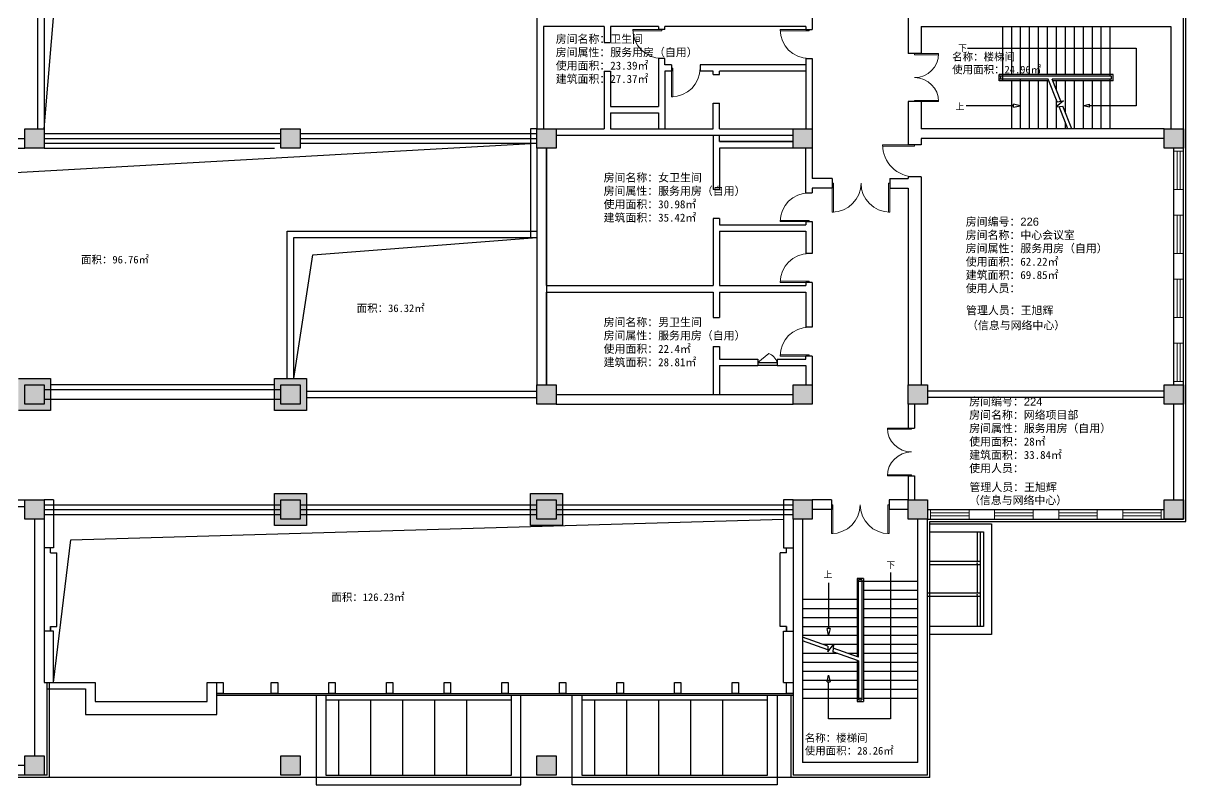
# Model space of a CAD drawing. Header units: millimetres. Extents: x -1373492 to -1246082, y 965766 to 1020355.
# Drawn here: x -1287547 to -1251227, y 972499 to 996299 of the extents above; entities that cross this region are included whole.
import ezdxf

# ---------------------------------------------------------------- set-up
doc = ezdxf.new("R2010")
doc.units = ezdxf.units.MM
doc.header["$LTSCALE"] = 1000
doc.linetypes.add('CONTINOUS', pattern=[0])
for name, color, linetype in [('填充', 7, 'Continuous'), ('墙体', 30, 'Continuous'), ('柱子', 5, 'Continuous'), ('管理人员', 2, 'Continuous')]:
    doc.layers.add(name, color=color, linetype=linetype)
for name, color, linetype, lineweight in [('墙线', 30, 'Continuous', 30), ('文字', 7, 'Continuous', 30), ('窗户', 131, 'Continuous', 15), ('门线', 154, 'CONTINOUS', 15)]:
    doc.layers.add(name, color=color, linetype=linetype, lineweight=lineweight)
doc.styles.get("Standard").update_dxf_attribs({"font": 'arial.ttf'})

msp = doc.modelspace()

# ---------------------------------------------------------------- hatches: boundary and pattern name
at = {"layer": '填充'}
h = msp.add_hatch(color=256, dxfattribs=at)
h.dxf.hatch_style = 1
h.paths.add_polyline_path([(-1286897, 992999), (-1287497, 992999), (-1287497, 992399), (-1286897, 992399)])
h = msp.add_hatch(color=256, dxfattribs=at)
h.dxf.hatch_style = 1
h.paths.add_polyline_path([(-1278897, 992999), (-1279497, 992999), (-1279497, 992399), (-1278897, 992399)])
h = msp.add_hatch(color=256, dxfattribs=at)
h.dxf.hatch_style = 1
h.paths.add_polyline_path([(-1270897, 992999), (-1271497, 992999), (-1271497, 992399), (-1270897, 992399)])
h = msp.add_hatch(color=256, dxfattribs=at)
h.dxf.hatch_style = 1
h.paths.add_polyline_path([(-1262897, 992999), (-1263497, 992999), (-1263497, 992399), (-1262897, 992399)])
h = msp.add_hatch(color=256, dxfattribs=at)
h.dxf.hatch_style = 1
h.paths.add_polyline_path([(-1251297, 992999), (-1251897, 992999), (-1251897, 992399), (-1251297, 992399)])
h = msp.add_hatch(color=256, dxfattribs=at)
h.dxf.hatch_style = 1
h.paths.add_polyline_path([(-1286697, 985199), (-1287697, 985199), (-1287697, 984199), (-1286697, 984199)])
h.paths.add_polyline_path([(-1286897, 984399), (-1287497, 984399), (-1287497, 984999), (-1286897, 984999)], flags=16)
h = msp.add_hatch(color=256, dxfattribs=at)
h.dxf.hatch_style = 1
h.paths.add_polyline_path([(-1286897, 984999), (-1287497, 984999), (-1287497, 984399), (-1286897, 984399)])
h = msp.add_hatch(color=256, dxfattribs=at)
h.dxf.hatch_style = 1
h.paths.add_polyline_path([(-1278697, 985199), (-1279697, 985199), (-1279697, 984199), (-1278697, 984199)])
h.paths.add_polyline_path([(-1278897, 984999), (-1278897, 984399), (-1279497, 984399), (-1279497, 984999)], flags=16)
h = msp.add_hatch(color=256, dxfattribs=at)
h.dxf.hatch_style = 1
h.paths.add_polyline_path([(-1278897, 984999), (-1279497, 984999), (-1279497, 984399), (-1278897, 984399)])
h = msp.add_hatch(color=256, dxfattribs=at)
h.dxf.hatch_style = 1
h.paths.add_polyline_path([(-1270897, 984999), (-1271497, 984999), (-1271497, 984399), (-1270897, 984399)])
h = msp.add_hatch(color=256, dxfattribs=at)
h.dxf.hatch_style = 1
h.paths.add_polyline_path([(-1262897, 984999), (-1263497, 984999), (-1263497, 984399), (-1262897, 984399)])
h = msp.add_hatch(color=256, dxfattribs=at)
h.dxf.hatch_style = 1
h.paths.add_polyline_path([(-1259297, 984999), (-1259897, 984999), (-1259897, 984399), (-1259297, 984399)])
h = msp.add_hatch(color=256, dxfattribs=at)
h.dxf.hatch_style = 1
h.paths.add_polyline_path([(-1251297, 984999), (-1251897, 984999), (-1251897, 984399), (-1251297, 984399)])
h = msp.add_hatch(color=256, dxfattribs=at)
h.dxf.hatch_style = 1
h.paths.add_polyline_path([(-1286897, 981399), (-1287497, 981399), (-1287497, 980799), (-1286897, 980799)])
h = msp.add_hatch(color=256, dxfattribs=at)
h.dxf.hatch_style = 1
h.paths.add_polyline_path([(-1278697, 981599), (-1279697, 981599), (-1279697, 980599), (-1278697, 980599)])
h.paths.add_polyline_path([(-1278897, 981399), (-1278897, 980799), (-1279497, 980799), (-1279497, 981399)], flags=16)
h = msp.add_hatch(color=256, dxfattribs=at)
h.dxf.hatch_style = 1
h.paths.add_polyline_path([(-1278897, 981399), (-1279497, 981399), (-1279497, 980799), (-1278897, 980799)])
h = msp.add_hatch(color=256, dxfattribs=at)
h.dxf.hatch_style = 1
h.paths.add_polyline_path([(-1270697, 981599), (-1271697, 981599), (-1271697, 980599), (-1270697, 980599)])
h.paths.add_polyline_path([(-1270897, 981399), (-1270897, 980799), (-1271497, 980799), (-1271497, 981399)], flags=16)
h = msp.add_hatch(color=256, dxfattribs=at)
h.dxf.hatch_style = 1
h.paths.add_polyline_path([(-1270897, 981399), (-1271497, 981399), (-1271497, 980799), (-1270897, 980799)])
h = msp.add_hatch(color=256, dxfattribs=at)
h.dxf.hatch_style = 1
h.paths.add_polyline_path([(-1262897, 981399), (-1263497, 981399), (-1263497, 980799), (-1262897, 980799)])
h = msp.add_hatch(color=256, dxfattribs=at)
h.dxf.hatch_style = 1
h.paths.add_polyline_path([(-1259297, 981399), (-1259897, 981399), (-1259897, 980799), (-1259297, 980799)])
h = msp.add_hatch(color=256, dxfattribs=at)
h.dxf.hatch_style = 1
h.paths.add_polyline_path([(-1251297, 981399), (-1251897, 981399), (-1251897, 980799), (-1251297, 980799)])
h = msp.add_hatch(color=256, dxfattribs=at)
h.dxf.hatch_style = 1
h.paths.add_polyline_path([(-1286897, 973399), (-1287497, 973399), (-1287497, 972799), (-1286897, 972799)])
h = msp.add_hatch(color=256, dxfattribs=at)
h.dxf.hatch_style = 1
h.paths.add_polyline_path([(-1278897, 973399), (-1279497, 973399), (-1279497, 972799), (-1278897, 972799)])
h = msp.add_hatch(color=256, dxfattribs=at)
h.dxf.hatch_style = 1
h.paths.add_polyline_path([(-1270897, 973399), (-1271497, 973399), (-1271497, 972799), (-1270897, 972799)])

# ---------------------------------------------------------------- linework, layer by layer
at = {"layer": '墙体'}
for p in [(-1257747, 979422), (-1257747, 978436)]:
    msp.add_point(p, dxfattribs=at)
at = {"layer": '墙线'}
for p, q in [((-1251227, 980729), (-1251227, 1012669)), ((-1251297, 980799), (-1251297, 1012599)), ((-1287097, 1008399), (-1287097, 992999)), ((-1286897, 1008399), (-1286897, 992999)), ((-1286897, 992999), (-1285700, 1007303)), ((-1271497, 1000399), (-1271497, 992999)), ((-1259897, 996699), (-1259897, 995349)), ((-1262897, 996599), (-1262897, 996099)), ((-1271297, 996199), (-1271297, 992999)), ((-1269397, 996199), (-1271297, 996199)), ((-1269397, 996199), (-1269397, 995699)), ((-1269197, 996199), (-1269197, 995699)), ((-1267697, 996199), (-1269197, 996199)), ((-1267697, 996199), (-1267697, 996099)), ((-1267497, 996099), (-1267697, 996099)), ((-1263097, 996199), (-1267497, 996199)), ((-1267497, 996099), (-1267497, 996199)), ((-1263097, 996199), (-1263097, 996099)), ((-1263097, 996099), (-1262897, 996099)), ((-1259497, 996199), (-1251697, 996199)), ((-1259497, 996199), (-1259497, 995349)), ((-1256956, 996199), (-1256956, 994499)), ((-1256676, 996199), (-1256676, 994699)), ((-1256396, 996199), (-1256396, 994699)), ((-1256396, 996199), (-1256396, 994699)), ((-1256116, 996199), (-1256116, 994699)), ((-1255836, 996199), (-1255836, 994699)), ((-1255556, 996199), (-1255556, 994699)), ((-1255556, 996199), (-1255556, 994699)), ((-1255276, 996199), (-1255276, 994699)), ((-1254996, 996199), (-1254996, 994699)), ((-1254716, 996199), (-1254716, 994699)), ((-1254716, 996199), (-1254716, 994699)), ((-1254436, 996199), (-1254436, 994699)), ((-1254156, 996199), (-1254156, 994699)), ((-1253876, 996199), (-1253876, 994699)), ((-1253596, 996199), (-1253596, 994649)), ((-1251697, 996199), (-1251697, 992999)), ((-1269397, 995699), (-1269197, 995699)), ((-1267497, 995199), (-1267697, 995199)), ((-1267697, 995199), (-1267697, 993699)), ((-1267497, 994999), (-1267497, 995199)), ((-1263097, 995199), (-1262897, 995199)), ((-1263097, 995199), (-1263097, 992999)), ((-1262897, 995199), (-1262897, 992999)), ((-1259497, 995349), (-1259897, 995349)), ((-1258046, 995524), (-1252772, 995524)), ((-1252772, 995524), (-1252772, 993721)), ((-1267297, 994999), (-1267497, 994999)), ((-1267297, 994999), (-1267297, 994799)), ((-1263097, 994999), (-1266397, 994999)), ((-1266397, 994999), (-1266397, 994799)), ((-1269397, 994799), (-1269197, 994799)), ((-1269397, 994799), (-1269397, 992999)), ((-1269197, 994799), (-1269197, 993699)), ((-1267497, 994799), (-1267497, 992999)), ((-1267297, 994799), (-1267497, 994799)), ((-1265997, 994799), (-1266397, 994799)), ((-1265997, 994699), (-1265997, 994799)), ((-1265997, 994699), (-1265797, 994699)), ((-1263097, 994799), (-1265797, 994799)), ((-1265797, 994699), (-1265797, 994799)), ((-1253496, 994699), (-1257056, 994699)), ((-1257056, 994499), (-1257056, 994699)), ((-1253546, 994649), (-1257056, 994649)), ((-1256956, 994549), (-1257056, 994549)), ((-1255526, 994549), (-1257056, 994549)), ((-1255506, 994499), (-1257056, 994499)), ((-1257006, 994549), (-1257006, 994649)), ((-1256676, 994499), (-1256676, 992999)), ((-1256396, 994549), (-1256396, 992999)), ((-1256396, 994499), (-1256396, 992999)), ((-1256116, 994499), (-1256116, 992999)), ((-1255836, 994499), (-1255836, 992999)), ((-1255556, 994499), (-1255556, 992999)), ((-1255556, 994499), (-1255556, 992999)), ((-1255245, 993845), (-1255526, 994549)), ((-1253546, 994549), (-1255402, 994549)), ((-1255127, 993862), (-1255402, 994549)), ((-1253496, 994499), (-1255382, 994499)), ((-1255276, 994499), (-1255276, 994235)), ((-1254996, 994499), (-1254996, 993535)), ((-1254716, 994499), (-1254716, 992999)), ((-1254716, 994499), (-1254716, 992999)), ((-1254436, 994499), (-1254436, 992999)), ((-1254156, 994499), (-1254156, 992999)), ((-1253876, 994499), (-1253876, 992999)), ((-1253596, 994549), (-1253596, 992999)), ((-1253546, 994549), (-1253546, 994649)), ((-1253496, 994499), (-1253496, 994699)), ((-1265997, 992999), (-1265997, 993799)), ((-1265997, 993799), (-1265797, 993799)), ((-1265797, 992999), (-1265797, 993799)), ((-1259497, 993849), (-1259897, 993849)), ((-1259897, 993849), (-1259897, 992499)), ((-1259497, 993849), (-1259497, 992999)), ((-1256612, 993721), (-1258089, 993721)), ((-1256612, 993671), (-1256612, 993771)), ((-1256404, 993721), (-1256612, 993771)), ((-1256612, 993671), (-1256404, 993721)), ((-1255276, 993924), (-1255276, 992999)), ((-1255046, 993873), (-1255276, 993687)), ((-1255245, 993845), (-1255046, 993873)), ((-1254437, 993721), (-1254229, 993771)), ((-1254229, 993671), (-1254437, 993721)), ((-1254229, 993721), (-1254229, 993771)), ((-1254229, 993671), (-1254229, 993771)), ((-1252772, 993721), (-1254229, 993721)), ((-1269197, 993699), (-1267697, 993699)), ((-1269197, 993499), (-1267697, 993499)), ((-1269197, 993499), (-1269197, 992999)), ((-1267697, 993499), (-1267697, 992999)), ((-1255276, 993687), (-1255065, 993708)), ((-1254906, 992999), (-1255185, 993696)), ((-1254782, 992999), (-1255065, 993708)), ((-1271497, 992999), (-1271697, 992999)), ((-1271697, 992999), (-1271697, 989599)), ((-1270897, 992999), (-1269397, 992999)), ((-1269197, 992999), (-1265997, 992999)), ((-1265797, 992999), (-1263497, 992999)), ((-1251897, 992999), (-1259497, 992999)), ((-1254996, 993223), (-1254996, 992999)), ((-1290447, 992699), (-1287497, 992699)), ((-1286897, 992849), (-1279497, 992849)), ((-1286897, 992699), (-1279497, 992699)), ((-1278897, 992849), (-1271497, 992849)), ((-1278897, 992699), (-1271497, 992699)), ((-1270897, 992799), (-1263497, 992799)), ((-1265997, 992799), (-1265997, 991099)), ((-1265797, 992599), (-1265797, 992799)), ((-1265797, 992799), (-1263497, 992799)), ((-1265797, 992599), (-1265797, 992799)), ((-1251897, 992699), (-1259497, 992699)), ((-1259497, 992699), (-1259497, 992499)), ((-1290447, 992399), (-1287497, 992399)), ((-1288804, 991583), (-1271497, 992549)), ((-1286897, 992549), (-1279497, 992549)), ((-1286897, 992399), (-1279697, 992399)), ((-1278897, 992549), (-1271497, 992549)), ((-1271497, 992399), (-1271497, 984999)), ((-1271197, 992399), (-1271197, 984999)), ((-1271197, 988099), (-1271197, 992399)), ((-1263497, 992599), (-1265797, 992599)), ((-1265797, 992599), (-1263497, 992599)), ((-1263497, 992399), (-1265797, 992399)), ((-1265797, 992399), (-1265797, 991099)), ((-1263097, 990999), (-1263097, 992399)), ((-1262897, 992399), (-1262897, 991449)), ((-1259497, 992499), (-1259897, 992499)), ((-1251597, 984999), (-1251597, 992399)), ((-1262272, 991449), (-1262897, 991449)), ((-1262272, 991449), (-1262272, 991149)), ((-1260472, 991449), (-1260472, 991149)), ((-1260472, 991449), (-1259897, 991449)), ((-1259497, 991499), (-1259897, 991499)), ((-1259897, 991499), (-1259897, 991449)), ((-1259497, 991499), (-1259497, 984999)), ((-1265797, 991099), (-1265997, 991099)), ((-1263097, 990999), (-1262897, 990999)), ((-1262272, 991149), (-1262897, 991149)), ((-1262897, 991149), (-1262897, 990999)), ((-1260472, 991149), (-1259897, 991149)), ((-1259897, 991149), (-1259897, 984999)), ((-1265997, 990199), (-1265997, 988099)), ((-1265797, 990199), (-1265997, 990199)), ((-1265797, 990199), (-1265797, 989999)), ((-1263097, 990099), (-1262897, 990099)), ((-1263097, 990099), (-1263097, 989999)), ((-1262897, 990099), (-1262897, 989099)), ((-1279297, 985199), (-1279297, 989799)), ((-1279297, 989799), (-1271497, 989799)), ((-1265797, 989999), (-1263097, 989999)), ((-1265797, 989799), (-1263097, 989799)), ((-1265797, 989799), (-1265797, 988099)), ((-1263097, 989799), (-1263097, 989099)), ((-1279097, 985199), (-1279097, 989599)), ((-1279097, 989599), (-1271497, 989599)), ((-1278503, 989063), (-1271497, 989599)), ((-1279097, 985199), (-1278503, 989063)), ((-1262897, 989099), (-1263097, 989099)), ((-1271197, 988099), (-1265997, 988099)), ((-1265797, 988099), (-1263097, 988099)), ((-1262897, 988199), (-1263097, 988199)), ((-1263097, 988199), (-1263097, 988099)), ((-1262897, 988199), (-1262897, 986799)), ((-1271197, 987899), (-1265997, 987899)), ((-1271197, 984999), (-1271197, 987899)), ((-1265997, 987899), (-1265997, 987099)), ((-1265797, 987899), (-1265797, 987099)), ((-1265797, 987899), (-1263097, 987899)), ((-1263097, 987899), (-1263097, 986799)), ((-1265997, 987099), (-1265797, 987099)), ((-1262897, 986799), (-1263097, 986799)), ((-1265997, 986199), (-1265997, 984699)), ((-1265997, 986199), (-1265797, 986199)), ((-1265797, 986199), (-1265797, 985799)), ((-1265797, 985799), (-1264597, 985799)), ((-1264597, 985799), (-1264597, 985599)), ((-1263997, 985799), (-1263097, 985799)), ((-1263997, 985799), (-1263997, 985599)), ((-1262897, 985899), (-1263097, 985899)), ((-1263097, 985799), (-1263097, 985899)), ((-1262897, 985899), (-1262897, 984999)), ((-1265797, 985599), (-1265797, 984699)), ((-1265797, 985599), (-1264597, 985599)), ((-1264597, 985699), (-1263997, 985699)), ((-1263997, 985599), (-1264597, 985599)), ((-1263997, 985599), (-1263097, 985599)), ((-1263097, 985599), (-1263097, 984999)), ((-1279697, 984999), (-1286697, 984999)), ((-1286897, 984849), (-1279497, 984849)), ((-1278697, 984799), (-1271497, 984799)), ((-1270897, 984699), (-1263497, 984699)), ((-1251897, 984799), (-1259297, 984799)), ((-1286897, 984549), (-1279497, 984549)), ((-1278697, 984599), (-1271497, 984599)), ((-1270897, 984399), (-1263497, 984399)), ((-1259897, 984399), (-1259897, 983649)), ((-1259697, 984399), (-1259697, 983649)), ((-1251897, 984599), (-1259297, 984599)), ((-1251597, 981399), (-1251597, 984399)), ((-1259897, 983649), (-1259697, 983649)), ((-1259897, 982149), (-1259697, 982149)), ((-1259897, 982149), (-1259897, 981399)), ((-1259697, 982149), (-1259697, 981399)), ((-1293197, 981399), (-1287497, 981399)), ((-1286597, 981399), (-1286897, 981399)), ((-1286597, 981399), (-1286597, 979899)), ((-1263497, 981399), (-1263797, 981399)), ((-1263797, 981399), (-1263797, 980199)), ((-1262297, 981399), (-1262897, 981399)), ((-1262297, 981399), (-1262297, 981099)), ((-1259897, 981399), (-1260497, 981399)), ((-1260497, 981399), (-1260497, 981099)), ((-1289927, 981199), (-1287497, 981199)), ((-1286897, 981249), (-1279497, 981249)), ((-1286897, 981099), (-1279497, 981099)), ((-1278897, 981249), (-1271497, 981249)), ((-1278897, 981099), (-1271497, 981099)), ((-1270897, 981249), (-1263497, 981249)), ((-1270897, 981099), (-1263497, 981099)), ((-1262297, 981099), (-1262897, 981099)), ((-1259897, 981099), (-1260497, 981099)), ((-1259297, 981099), (-1251897, 981099)), ((-1287197, 980799), (-1287197, 973399)), ((-1286897, 980949), (-1279497, 980949)), ((-1286897, 980799), (-1286897, 975699)), ((-1286061, 980152), (-1263797, 980799)), ((-1278897, 980949), (-1271497, 980949)), ((-1270897, 980949), (-1263497, 980949)), ((-1263497, 980799), (-1263497, 972799)), ((-1263197, 980799), (-1263197, 973199)), ((-1259597, 973199), (-1259597, 980799)), ((-1259297, 972799), (-1259297, 980799)), ((-1259297, 980799), (-1251297, 980799)), ((-1259227, 980729), (-1251227, 980729)), ((-1259227, 972729), (-1259227, 980729)), ((-1259197, 980659), (-1257297, 980659)), ((-1257297, 980659), (-1257297, 977199)), ((-1259227, 980409), (-1257547, 980409)), ((-1257747, 980409), (-1257747, 979472)), ((-1257647, 980409), (-1257647, 977449)), ((-1257547, 980409), (-1257547, 977449)), ((-1286597, 975699), (-1286061, 980152)), ((-1263797, 980199), (-1263797, 979899)), ((-1286597, 979899), (-1286897, 979899)), ((-1286697, 979749), (-1286697, 979899)), ((-1286697, 979749), (-1286497, 979749)), ((-1286497, 977449), (-1286497, 979749)), ((-1263897, 977449), (-1263897, 979749)), ((-1263697, 979749), (-1263897, 979749)), ((-1263797, 979899), (-1263497, 979899)), ((-1263697, 979749), (-1263697, 979899)), ((-1257647, 979472), (-1259227, 979472)), ((-1257647, 979372), (-1259227, 979372)), ((-1257747, 979372), (-1257747, 978486)), ((-1261497, 978949), (-1261497, 976504)), ((-1261297, 978949), (-1261497, 978949)), ((-1259597, 978849), (-1261497, 978849)), ((-1261347, 978899), (-1261447, 978899)), ((-1261447, 976486), (-1261447, 978899)), ((-1261347, 978899), (-1261347, 975149)), ((-1261297, 978949), (-1261297, 975099)), ((-1260450, 979131), (-1260450, 974558)), ((-1262385, 978806), (-1262385, 977378)), ((-1259597, 978569), (-1261297, 978569)), ((-1257647, 978486), (-1259297, 978486)), ((-1261497, 978289), (-1263197, 978289)), ((-1259597, 978289), (-1261297, 978289)), ((-1257647, 978386), (-1259297, 978386)), ((-1257747, 978386), (-1257747, 977449)), ((-1261497, 977999), (-1263197, 977999)), ((-1259597, 977999), (-1261297, 977999)), ((-1286697, 977449), (-1286697, 977299)), ((-1286697, 977299), (-1286697, 977449)), ((-1286697, 977449), (-1286497, 977449)), ((-1263697, 977449), (-1263897, 977449)), ((-1263697, 977449), (-1263697, 977299)), ((-1263697, 977299), (-1263697, 977449)), ((-1261497, 977719), (-1263197, 977719)), ((-1261497, 977439), (-1263197, 977439)), ((-1262335, 977378), (-1262435, 977378)), ((-1262385, 977170), (-1262435, 977378)), ((-1262335, 977378), (-1262385, 977170)), ((-1259597, 977719), (-1261297, 977719)), ((-1259597, 977439), (-1261297, 977439)), ((-1257547, 977449), (-1259227, 977449)), ((-1286597, 977299), (-1286897, 977299)), ((-1286597, 975699), (-1286597, 977299)), ((-1263797, 975699), (-1263797, 977299)), ((-1263797, 977299), (-1263497, 977299)), ((-1261497, 977159), (-1263197, 977159)), ((-1261497, 977159), (-1263197, 977159)), ((-1262410, 976831), (-1263197, 977113)), ((-1259597, 977159), (-1261297, 977159)), ((-1259597, 977159), (-1261297, 977159)), ((-1257297, 977199), (-1259227, 977199)), ((-1262410, 976713), (-1263197, 976995)), ((-1261497, 976879), (-1262545, 976879)), ((-1262410, 976649), (-1262235, 976879)), ((-1262410, 976831), (-1262410, 976649)), ((-1262235, 976879), (-1262256, 976657)), ((-1261447, 976368), (-1262256, 976657)), ((-1261447, 976486), (-1262245, 976772)), ((-1259597, 976879), (-1261297, 976879)), ((-1262093, 976599), (-1263197, 976599)), ((-1261497, 976319), (-1263197, 976319)), ((-1261497, 976319), (-1263197, 976319)), ((-1261497, 976599), (-1261764, 976599)), ((-1261497, 976385), (-1261497, 975099)), ((-1261447, 976368), (-1261447, 975149)), ((-1259597, 976599), (-1261297, 976599)), ((-1259597, 976319), (-1261297, 976319)), ((-1259597, 976319), (-1261297, 976319)), ((-1261497, 976039), (-1263197, 976039)), ((-1262435, 975712), (-1262385, 975920)), ((-1262385, 975920), (-1262335, 975712)), ((-1259597, 976039), (-1261297, 976039)), ((-1286897, 975699), (-1286597, 975699)), ((-1286797, 972799), (-1286797, 975699)), ((-1286727, 972729), (-1286727, 975699)), ((-1286597, 975699), (-1285297, 975699)), ((-1285297, 975699), (-1285297, 975099)), ((-1281797, 975099), (-1281797, 975699)), ((-1281797, 975699), (-1281497, 975699)), ((-1281497, 974699), (-1281497, 975699)), ((-1281497, 975699), (-1281297, 975699)), ((-1281497, 975349), (-1281497, 975699)), ((-1281297, 975699), (-1281297, 975349)), ((-1279797, 975699), (-1279597, 975699)), ((-1279797, 975349), (-1279797, 975699)), ((-1279597, 975699), (-1279597, 975349)), ((-1277997, 975699), (-1277797, 975699)), ((-1277997, 975349), (-1277997, 975699)), ((-1277797, 975699), (-1277797, 975349)), ((-1276197, 975699), (-1275997, 975699)), ((-1276197, 975349), (-1276197, 975699)), ((-1275997, 975699), (-1275997, 975349)), ((-1274397, 975699), (-1274197, 975699)), ((-1274397, 975349), (-1274397, 975699)), ((-1274197, 975699), (-1274197, 975349)), ((-1272597, 975699), (-1272397, 975699)), ((-1272597, 975349), (-1272597, 975699)), ((-1272397, 975699), (-1272397, 975349)), ((-1270797, 975699), (-1270597, 975699)), ((-1270797, 975349), (-1270797, 975699)), ((-1270597, 975699), (-1270597, 975349)), ((-1268997, 975699), (-1268797, 975699)), ((-1268997, 975349), (-1268997, 975699)), ((-1268797, 975699), (-1268797, 975349)), ((-1267197, 975699), (-1266997, 975699)), ((-1267197, 975349), (-1267197, 975699)), ((-1266997, 975699), (-1266997, 975349)), ((-1265397, 975699), (-1265197, 975699)), ((-1265397, 975349), (-1265397, 975699)), ((-1265197, 975699), (-1265197, 975349)), ((-1263797, 975699), (-1263497, 975699)), ((-1263697, 975699), (-1263497, 975699)), ((-1263697, 975349), (-1263697, 975699)), ((-1263497, 975699), (-1263497, 975349)), ((-1261497, 975759), (-1263197, 975759)), ((-1262435, 975712), (-1262335, 975712)), ((-1262385, 974558), (-1262385, 975712)), ((-1259597, 975759), (-1261297, 975759)), ((-1286797, 975499), (-1285597, 975499)), ((-1285597, 975499), (-1285597, 974699)), ((-1281498, 975349), (-1263497, 975349)), ((-1281498, 975299), (-1263497, 975299)), ((-1281297, 975349), (-1281497, 975349)), ((-1279597, 975349), (-1279797, 975349)), ((-1278397, 975299), (-1278397, 972499)), ((-1278097, 975299), (-1278097, 972799)), ((-1277797, 975349), (-1277997, 975349)), ((-1275997, 975349), (-1276197, 975349)), ((-1274197, 975349), (-1274397, 975349)), ((-1272397, 975349), (-1272597, 975349)), ((-1272297, 972799), (-1272297, 975299)), ((-1271997, 972499), (-1271997, 975299)), ((-1270597, 975349), (-1270797, 975349)), ((-1270397, 972499), (-1270397, 975299)), ((-1270097, 975299), (-1270097, 972799)), ((-1268797, 975349), (-1268997, 975349)), ((-1266997, 975349), (-1267197, 975349)), ((-1265197, 975349), (-1265397, 975349)), ((-1264297, 972799), (-1264297, 975299)), ((-1263997, 975299), (-1263997, 972499)), ((-1263497, 975349), (-1263697, 975349)), ((-1263567, 975299), (-1263567, 972729)), ((-1261497, 975479), (-1263197, 975479)), ((-1261497, 975199), (-1263197, 975199)), ((-1261347, 975199), (-1261447, 975199)), ((-1259597, 975479), (-1261297, 975479)), ((-1259597, 975199), (-1261297, 975199)), ((-1259597, 973199), (-1259597, 975199)), ((-1285297, 975099), (-1281797, 975099)), ((-1278097, 975149), (-1272297, 975149)), ((-1277697, 975149), (-1277697, 972799)), ((-1276697, 975149), (-1276697, 972799)), ((-1275697, 975149), (-1275697, 972799)), ((-1274697, 975149), (-1274697, 972799)), ((-1273697, 975149), (-1273697, 972799)), ((-1270097, 975149), (-1264297, 975149)), ((-1269697, 975149), (-1269697, 972799)), ((-1268697, 975149), (-1268697, 972799)), ((-1267697, 975149), (-1267697, 972799)), ((-1266697, 975149), (-1266697, 972799)), ((-1265697, 975149), (-1265697, 972799)), ((-1261497, 975099), (-1261297, 975099)), ((-1261447, 975149), (-1261347, 975149)), ((-1285597, 974699), (-1281497, 974699)), ((-1260450, 974558), (-1262385, 974558)), ((-1287497, 973099), (-1294897, 973099)), ((-1259597, 973199), (-1263197, 973199)), ((-1286797, 972799), (-1311497, 972799)), ((-1286797, 972799), (-1311497, 972799)), ((-1259227, 972729), (-1311497, 972729)), ((-1278097, 972799), (-1272297, 972799)), ((-1270097, 972799), (-1264297, 972799)), ((-1259297, 972799), (-1263497, 972799)), ((-1259297, 972799), (-1263497, 972799)), ((-1278397, 972499), (-1271997, 972499)), ((-1263997, 972499), (-1270397, 972499))]:
    msp.add_line(p, q, dxfattribs=at)
at = {"layer": '柱子'}
for p, q in [((-1287497, 992999), (-1286897, 992999)), ((-1287497, 992399), (-1287497, 992999)), ((-1286897, 992999), (-1286897, 992399)), ((-1279497, 992999), (-1278897, 992999)), ((-1279497, 992399), (-1279497, 992999)), ((-1278897, 992999), (-1278897, 992399)), ((-1271497, 992999), (-1270897, 992999)), ((-1271497, 992399), (-1271497, 992999)), ((-1270897, 992999), (-1270897, 992399)), ((-1263497, 992999), (-1262897, 992999)), ((-1263497, 992399), (-1263497, 992999)), ((-1262897, 992999), (-1262897, 992399)), ((-1251897, 992999), (-1251297, 992999)), ((-1251897, 992399), (-1251897, 992999)), ((-1251297, 992999), (-1251297, 992399)), ((-1286897, 992399), (-1287497, 992399)), ((-1278897, 992399), (-1279497, 992399)), ((-1270897, 992399), (-1271497, 992399)), ((-1262897, 992399), (-1263497, 992399)), ((-1251297, 992399), (-1251897, 992399)), ((-1287697, 985199), (-1286697, 985199)), ((-1287497, 984999), (-1286897, 984999)), ((-1287497, 984399), (-1287497, 984999)), ((-1286897, 984999), (-1286897, 984399)), ((-1286697, 985199), (-1286697, 984199)), ((-1279697, 985199), (-1278697, 985199)), ((-1279697, 984199), (-1279697, 985199)), ((-1279497, 984999), (-1278897, 984999)), ((-1279497, 984399), (-1279497, 984999)), ((-1278897, 984999), (-1278897, 984399)), ((-1278697, 985199), (-1278697, 984199)), ((-1271497, 984999), (-1270897, 984999)), ((-1271497, 984399), (-1271497, 984999)), ((-1270897, 984999), (-1270897, 984399)), ((-1263497, 984999), (-1262897, 984999)), ((-1263497, 984399), (-1263497, 984999)), ((-1262897, 984999), (-1262897, 984399)), ((-1259897, 984999), (-1259297, 984999)), ((-1259897, 984399), (-1259897, 984999)), ((-1259297, 984999), (-1259297, 984399)), ((-1251897, 984999), (-1251297, 984999)), ((-1251897, 984399), (-1251897, 984999)), ((-1251297, 984999), (-1251297, 984399)), ((-1286897, 984399), (-1287497, 984399)), ((-1278897, 984399), (-1279497, 984399)), ((-1270897, 984399), (-1271497, 984399)), ((-1262897, 984399), (-1263497, 984399)), ((-1259297, 984399), (-1259897, 984399)), ((-1251297, 984399), (-1251897, 984399)), ((-1286697, 984199), (-1287697, 984199)), ((-1278697, 984199), (-1279697, 984199)), ((-1287497, 981399), (-1286897, 981399)), ((-1287497, 980799), (-1287497, 981399)), ((-1286897, 981399), (-1286897, 980799)), ((-1279697, 981599), (-1278697, 981599)), ((-1279697, 980599), (-1279697, 981599)), ((-1279497, 981399), (-1278897, 981399)), ((-1279497, 980799), (-1279497, 981399)), ((-1278897, 981399), (-1278897, 980799)), ((-1278697, 981599), (-1278697, 980599)), ((-1271697, 981599), (-1270697, 981599)), ((-1271697, 980599), (-1271697, 981599)), ((-1271497, 981399), (-1270897, 981399)), ((-1271497, 980799), (-1271497, 981399)), ((-1270897, 981399), (-1270897, 980799)), ((-1270697, 981599), (-1270697, 980599)), ((-1263497, 981399), (-1262897, 981399)), ((-1263497, 980799), (-1263497, 981399)), ((-1262897, 981399), (-1262897, 980799)), ((-1259897, 981399), (-1259297, 981399)), ((-1259897, 980799), (-1259897, 981399)), ((-1259297, 981399), (-1259297, 980799)), ((-1251897, 981399), (-1251297, 981399)), ((-1251897, 980799), (-1251897, 981399)), ((-1251297, 981399), (-1251297, 980799)), ((-1286897, 980799), (-1287497, 980799)), ((-1278897, 980799), (-1279497, 980799)), ((-1270897, 980799), (-1271497, 980799)), ((-1262897, 980799), (-1263497, 980799)), ((-1259297, 980799), (-1259897, 980799)), ((-1251297, 980799), (-1251897, 980799)), ((-1278697, 980599), (-1279697, 980599)), ((-1270697, 980599), (-1271697, 980599)), ((-1287497, 973399), (-1286897, 973399)), ((-1287497, 972799), (-1287497, 973399)), ((-1286897, 973399), (-1286897, 972799)), ((-1279497, 973399), (-1278897, 973399)), ((-1279497, 972799), (-1279497, 973399)), ((-1278897, 973399), (-1278897, 972799)), ((-1271497, 973399), (-1270897, 973399)), ((-1271497, 972799), (-1271497, 973399)), ((-1270897, 973399), (-1270897, 972799)), ((-1286897, 972799), (-1287497, 972799)), ((-1278897, 972799), (-1279497, 972799)), ((-1270897, 972799), (-1271497, 972799))]:
    msp.add_line(p, q, dxfattribs=at)
at = {"layer": '窗户'}
for p, q in [((-1251297, 992299), (-1251597, 992299)), ((-1251597, 991099), (-1251597, 992299)), ((-1251497, 991099), (-1251497, 992299)), ((-1251397, 991099), (-1251397, 992299)), ((-1251297, 991099), (-1251297, 992299)), ((-1251297, 991099), (-1251597, 991099)), ((-1251297, 990299), (-1251597, 990299)), ((-1251597, 989099), (-1251597, 990299)), ((-1251497, 989099), (-1251497, 990299)), ((-1251397, 989099), (-1251397, 990299)), ((-1251297, 989099), (-1251297, 990299)), ((-1251297, 989099), (-1251597, 989099)), ((-1251297, 988299), (-1251597, 988299)), ((-1251597, 987099), (-1251597, 988299)), ((-1251497, 987099), (-1251497, 988299)), ((-1251397, 987099), (-1251397, 988299)), ((-1251297, 987099), (-1251297, 988299)), ((-1251297, 987099), (-1251597, 987099)), ((-1251297, 986299), (-1251597, 986299)), ((-1251597, 985099), (-1251597, 986299)), ((-1251497, 985099), (-1251497, 986299)), ((-1251397, 985099), (-1251397, 986299)), ((-1251297, 985099), (-1251297, 986299)), ((-1251297, 985099), (-1251597, 985099)), ((-1259197, 980799), (-1259197, 981099)), ((-1257997, 981099), (-1259197, 981099)), ((-1257997, 980799), (-1257997, 981099)), ((-1257197, 980799), (-1257197, 981099)), ((-1255997, 981099), (-1257197, 981099)), ((-1255997, 980799), (-1255997, 981099)), ((-1255197, 980799), (-1255197, 981099)), ((-1253997, 981099), (-1255197, 981099)), ((-1253997, 980799), (-1253997, 981099)), ((-1253197, 980799), (-1253197, 981099)), ((-1253197, 981099), (-1251997, 981099)), ((-1251997, 980799), (-1251997, 981099)), ((-1257997, 980999), (-1259197, 980999)), ((-1257997, 980899), (-1259197, 980899)), ((-1257997, 980799), (-1259197, 980799)), ((-1255997, 980999), (-1257197, 980999)), ((-1255997, 980899), (-1257197, 980899)), ((-1255997, 980799), (-1257197, 980799)), ((-1253997, 980999), (-1255197, 980999)), ((-1253997, 980899), (-1255197, 980899)), ((-1253997, 980799), (-1255197, 980799)), ((-1253197, 980999), (-1251997, 980999)), ((-1253197, 980899), (-1251997, 980899)), ((-1253197, 980799), (-1251997, 980799))]:
    msp.add_line(p, q, dxfattribs=at)
at = {"layer": '门线'}
for p, q in [((-1268497, 996099), (-1268497, 996059)), ((-1267597, 996099), (-1268497, 996099)), ((-1268497, 996059), (-1267597, 996059)), ((-1267597, 996059), (-1267597, 996099)), ((-1263897, 996099), (-1263897, 996059)), ((-1262997, 996099), (-1263897, 996099)), ((-1263897, 996059), (-1262997, 996059)), ((-1262997, 996059), (-1262997, 996099)), ((-1259697, 995309), (-1259697, 995349)), ((-1259697, 995349), (-1258947, 995349)), ((-1258947, 995309), (-1259697, 995309)), ((-1258947, 995349), (-1258947, 995309)), ((-1267257, 994899), (-1267297, 994899)), ((-1267297, 994899), (-1267297, 993999)), ((-1267257, 993999), (-1267257, 994899)), ((-1267297, 993999), (-1267257, 993999)), ((-1258947, 993889), (-1259697, 993889)), ((-1259697, 993889), (-1259697, 993849)), ((-1259697, 993849), (-1258947, 993849)), ((-1258947, 993849), (-1258947, 993889)), ((-1260697, 992499), (-1260697, 992459)), ((-1259697, 992499), (-1260697, 992499)), ((-1260697, 992459), (-1259697, 992459)), ((-1259697, 992459), (-1259697, 992499)), ((-1262232, 991299), (-1262272, 991299)), ((-1262272, 991299), (-1262272, 990399)), ((-1262232, 990399), (-1262232, 991299)), ((-1260512, 990399), (-1260512, 991299)), ((-1260512, 991299), (-1260472, 991299)), ((-1260472, 991299), (-1260472, 990399)), ((-1263897, 990099), (-1263897, 990139)), ((-1263897, 990139), (-1262997, 990139)), ((-1262997, 990099), (-1263897, 990099)), ((-1262997, 990139), (-1262997, 990099)), ((-1262272, 990399), (-1262232, 990399)), ((-1260472, 990399), (-1260512, 990399)), ((-1263897, 988199), (-1263897, 988239)), ((-1263897, 988239), (-1262997, 988239)), ((-1262997, 988199), (-1263897, 988199)), ((-1262997, 988239), (-1262997, 988199)), ((-1264597, 985699), (-1264257, 985976)), ((-1263897, 985899), (-1263897, 985939)), ((-1263897, 985939), (-1262997, 985939)), ((-1262997, 985899), (-1263897, 985899)), ((-1262997, 985939), (-1262997, 985899)), ((-1264597, 985699), (-1263997, 985699)), ((-1260547, 983649), (-1260547, 983609)), ((-1259797, 983649), (-1260547, 983649)), ((-1260547, 983609), (-1259797, 983609)), ((-1259797, 983609), (-1259797, 983649)), ((-1260547, 982149), (-1260547, 982189)), ((-1260547, 982189), (-1259797, 982189)), ((-1259797, 982149), (-1260547, 982149)), ((-1259797, 982189), (-1259797, 982149)), ((-1262257, 981249), (-1262297, 981249)), ((-1262297, 981249), (-1262297, 980349)), ((-1262257, 980349), (-1262257, 981249)), ((-1260537, 980349), (-1260537, 981249)), ((-1260537, 981249), (-1260497, 981249)), ((-1260497, 981249), (-1260497, 980349)), ((-1262297, 980349), (-1262257, 980349)), ((-1260497, 980349), (-1260537, 980349))]:
    msp.add_line(p, q, dxfattribs=at)
for centre, radius, start, end in [((-1267597, 996099), 900, 180, 270), ((-1262997, 996099), 900, 180, 270), ((-1259697, 995349), 750, 270, 0), ((-1267297, 994899), 900, 270, 0), ((-1259697, 993849), 750, 0, 90), ((-1259697, 992499), 1000, 180, 270), ((-1262272, 991299), 900, 270, 0), ((-1260472, 991299), 900, 180, 270), ((-1262997, 990099), 900, 90, 180), ((-1262997, 988199), 900, 90, 180), ((-1262997, 985899), 900, 90, 180), ((-1264392, 985589), 410, 15.5826, 70.7521), ((-1259797, 983649), 750, 180, 270), ((-1259797, 982149), 750, 90, 180), ((-1262297, 981249), 900, 270, 0), ((-1260497, 981249), 900, 180, 270)]:
    msp.add_arc(centre, radius, start, end, dxfattribs=at)

# ---------------------------------------------------------------- texts
at = {"layer": '文字'}
for s, width, insert, char_height, attachment_point in [('{\\fSimSun|b0|i0|c134|p2;房间名称：卫生间}\\P{\\fSimSun|b0|i0|c134|p2;房间属性：服务用房（自用）}\\P{\\fSimSun|b0|i0|c134|p2;使用面积：23.39\\fSimSun|b0|i0|c129|p2;㎡}\\P{\\fSimSun|b0|i0|c134|p2;建筑面积：27.37\\fSimSun|b0|i0|c129|p2;㎡}', 4979.09, (-1270911, 995933), 250, 1), ('{\\fSimSun|b0|i0|c134|p2;下}', 267.21, (-1258342, 995402), 200, 7), ('{\\fSimSun|b0|i0|c134|p2;名称：楼梯间}\\P{\\fSimSun|b0|i0|c134|p2;使用面积：24.96\\fSimSun|b0|i0|c129|p2;㎡}', 3877.53, (-1258525, 995371), 240, 1), ('{\\fSimSun|b0|i0|c134|p2;上}', 267.21, (-1258418, 993587), 200, 7), ('{\\fSimSun|b0|i0|c134|p2;房间名称：女卫生间}\\P{\\fSimSun|b0|i0|c134|p2;房间属性：服务用房（自用）}\\P{\\fSimSun|b0|i0|c134|p2;使用面积：30.98\\fSimSun|b0|i0|c129|p2;㎡}\\P{\\fSimSun|b0|i0|c134|p2;建筑面积：35.42\\fSimSun|b0|i0|c129|p2;㎡}', 4531.59, (-1269415, 991599), 250, 1), ('{\\fSimSun|b0|i0|c134|p2;房间编号：}226\\P{\\fSimSun|b0|i0|c134|p2;房间名称：中心会议室}\\P{\\fSimSun|b0|i0|c134|p2;房间属性：服务用房（自用）}\\P{\\fSimSun|b0|i0|c134|p2;使用面积：62.22\\fSimSun|b0|i0|c129|p2;㎡}\\P{\\fSimSun|b0|i0|c134|p2;建筑面积：69.85\\fSimSun|b0|i0|c129|p2;㎡\\fSimSun|b0|i0|c134|p2;\\P使用人员：}', 7322.81, (-1258100, 990222), 250, 1), ('{\\fSimSun|b0|i0|c134|p2;面积：96.76\\fSimSun|b0|i0|c129|p2;㎡}', 3133.77, (-1285743, 989032), 240, 1), ('{\\fSimSun|b0|i0|c134|p2;面积：36.32\\fSimSun|b0|i0|c129|p2;㎡}', 3133.77, (-1277129, 987512), 240, 1), ('{\\fSimSun|b0|i0|c134|p2;房间名称：男卫生间}\\P{\\fSimSun|b0|i0|c134|p2;房间属性：服务用房（自用）}\\P{\\fSimSun|b0|i0|c134|p2;使用面积：22.4\\fSimSun|b0|i0|c129|p2;㎡}\\P{\\fSimSun|b0|i0|c134|p2;建筑面积：28.81\\fSimSun|b0|i0|c129|p2;㎡}', 6014.86, (-1269415, 987080), 250, 1), ('{\\fSimSun|b0|i0|c134|p2;房间编号：}224\\P{\\fSimSun|b0|i0|c134|p2;房间名称：网络项目部}\\P{\\fSimSun|b0|i0|c134|p2;房间属性：服务用房（自用）}\\P{\\fSimSun|b0|i0|c134|p2;使用面积：28\\fSimSun|b0|i0|c129|p2;㎡}\\P{\\fSimSun|b0|i0|c134|p2;建筑面积：33.84\\fSimSun|b0|i0|c129|p2;㎡\\fSimSun|b0|i0|c134|p2;\\P使用人员：}', 4635.09, (-1257992, 984599), 250, 1), ('{\\fSimSun|b0|i0|c134|p2;上}', 267.21, (-1262265, 979168), 200, 3), ('{\\fSimSun|b0|i0|c134|p2;下}', 267.21, (-1260301, 979468), 200, 3), ('{\\fSimSun|b0|i0|c134|p2;面积：126.23\\fSimSun|b0|i0|c129|p2;㎡}', 3133.77, (-1277921, 978482), 240, 1), ('{\\fSimSun|b0|i0|c134|p2;名称：楼梯间}\\P{\\fSimSun|b0|i0|c134|p2;使用面积：28.26\\fSimSun|b0|i0|c129|p2;㎡}', 3533.82, (-1263131, 974082), 240, 1)]:
    msp.add_mtext_dynamic_manual_height_columns(s, width=width, gutter_width=12.5, heights=[0], dxfattribs=dict(at, insert=insert, char_height=char_height, attachment_point=attachment_point))
at = {"layer": '管理人员', "char_height": 250, "attachment_point": 1}
for s, width, insert in [('{\\fSimSun|b0|i0|c134|p2;管理人员：王旭辉}', 6136.82, (-1258090, 987451)), ('{\\fSimSun|b0|i0|c134|p2;（信息与网络中心）}', 5758.77, (-1258063, 986983)), ('{\\fSimSun|b0|i0|c134|p2;管理人员：王旭辉}', 3623.47, (-1257983, 981924)), ('{\\fSimSun|b0|i0|c134|p2;（信息与网络中心）}', 5054.72, (-1258001, 981516))]:
    msp.add_mtext_dynamic_manual_height_columns(s, width=width, gutter_width=12.5, heights=[0], dxfattribs=dict(at, insert=insert))

doc.saveas('drawing.dxf')
